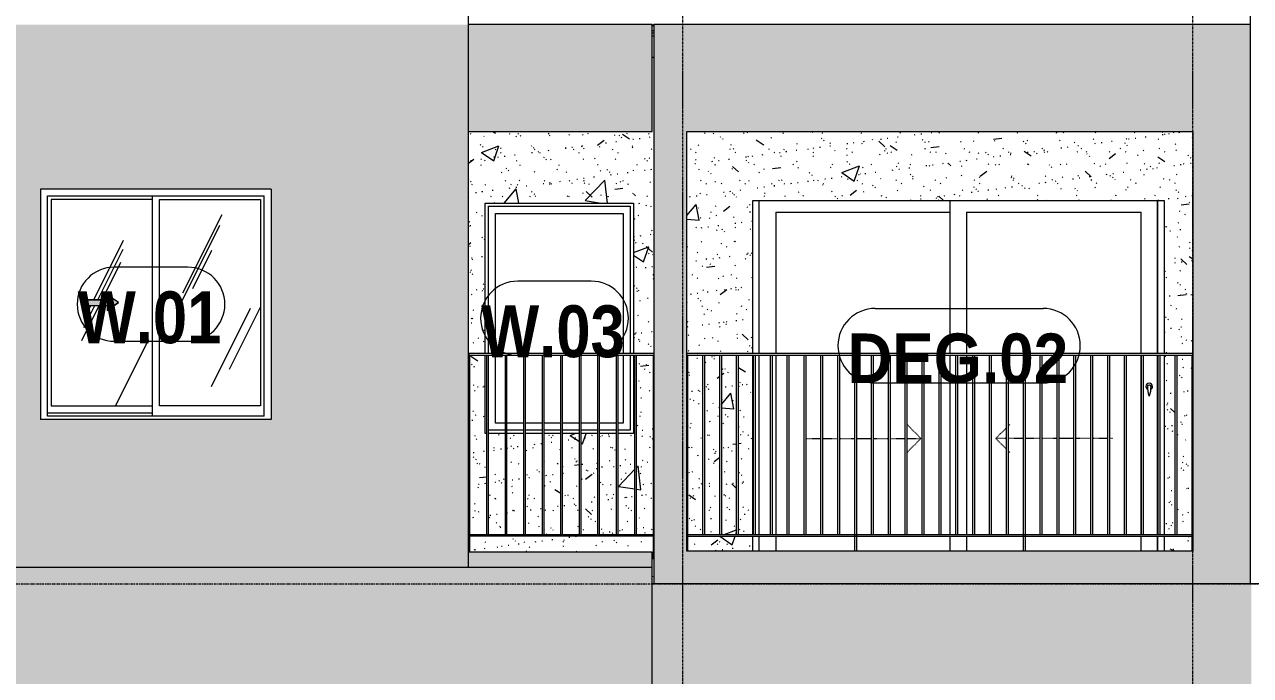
# Model space of a CAD drawing. Header units: millimetres. Extents: x 3451 to 201731, y -8641 to 35300.
# Drawn here: x 65937 to 73387, y 5044 to 9000 of the extents above; entities that cross this region are included whole.
import ezdxf

# ---------------------------------------------------------------- set-up
doc = ezdxf.new("R2010")
doc.units = ezdxf.units.MM
for name, pattern in [('1 NÉT CALL OUT', [6, 3, -3]), ('Centre', [31.75, 6.35, -4.7625, 15.875, -4.7625]), ('Dash', [6, 3, -3]), ('Grid Line', [22.225, 12.7, -3.175, 3.175, -3.175])]:
    doc.linetypes.add(name, pattern=pattern)
for name, color, linetype, lineweight in [('0-1', 7, 'Continuous', 5), ('A-DETL-GENF', 92, 'Continuous', 9), ('A-DETL-GENF-2', 92, '1 NÉT CALL OUT', 9), ('A-DOOR', 31, 'Continuous', 9), ('A-DOOR-FRAM', 31, 'Continuous', 9), ('A-DOOR-HDLN', 31, 'Dash', 18), ('A-DOOR-IDEN', 31, 'Continuous', 9), ('A-FLOR', 192, 'Continuous', 9), ('A-FLOR-HRAL', 11, 'Continuous', 9), ('A-FLOR-HRAL-1', 253, 'Continuous', 9), ('A-FLOR-LEVL-2', 51, 'Centre', 9), ('A-GLAZ', 151, 'Continuous', 9), ('A-GLAZ-1', 7, 'Continuous', 9), ('A-GLAZ-3', 7, '1 NÉT CALL OUT', 9), ('A-GLAZ-IDEN', 152, 'Continuous', 9), ('A-WALL', 113, 'Continuous', 9), ('A-WALL-PATT-2', 9, 'Continuous', 9), ('A-WALL-PATT-3', 111, 'Continuous', 5), ('A-WALL-PATT-4', 111, 'Continuous', 9), ('I-WALL', 2, 'Continuous', 9), ('I-WALL-1', 7, 'Continuous', 9), ('S-GRID-1', 1, 'Grid Line', 9)]:
    doc.layers.add(name, color=color, linetype=linetype, lineweight=lineweight)
doc.styles.add('Arial_B_1', font='arialbd.ttf', dxfattribs={"width": 0.9, "height": 300})
doc.styles.add('Arial_B_2', font='arialbd.ttf', dxfattribs={"width": 0.85, "height": 315})
pattern_1 = [(50, (49422.4, 14125), (1093.104, -95.634), [114.3, -1257.3]), (355, (49422.4, 14125), (-211.457, 1146.34), [91.44, -1005.84]), (100.451, (49513.5, 14117), (881.656, 1050.7), [97.14, -1068.54]), (46.184, (49422.4, 14429.8), (1626.475, -252.26), [171.45, -1885.95]), (96.636, (49558, 14408.8), (1424.42, 1484.57), [145.71, -1602.81]), (351.184, (49422.4, 14429.8), (1424.43, 1484.55), [137.16, -1508.76]), (21, (49574.8, 14353.6), (909.686, -613.59), [114.3, -1257.3]), (326, (49574.8, 14353.6), (370.81, 1105.13), [91.44, -1005.84]), (71.451, (49650.6, 14302.5), (1280.503, 491.53), [97.14, -1068.54]), (37.5, (49422.43, 14125), (18.5313, 507.33), [50.292, -943.356, 50.292, -970.788, -1009.65]), (37.5, (49422.43, 14125), (18.5313, 507.33), [-2014.728, 50.292, -959.358]), (7.5, (49422.43, 14125), (400.918, 601.084), [50.292, -531.876, 50.292, -920.496, -384.81]), (7.5, (49422.43, 14125), (400.918, 601.084), [-1552.956, 50.292, -334.518]), (327.5, (49082.58, 14125), (813.545, -34.374), [50.292, -330.708, 50.292, -1138.428, -1577.34]), (327.5, (49082.58, 14125), (813.545, -34.374), [-1569.72, 50.292, -1527.048]), (317.5, (48930.2, 14125), (888.775, 152.56), [50.292, -445.008, 50.292, -739.14, -1120.14]), (317.5, (48930.2, 14125), (888.775, 152.56), [-1284.73, 50.29, -1069.85])]
pattern_2 = [(37.5, (49422.43, 14125), (-4.79953, 146.8239), [5.029, -110.795, 5.029, -124.511, -123.825]), (37.5, (49422.43, 14125), (-4.79953, 146.8239), [-245.364, 5.029, -118.796]), (7.5, (49422.43, 14125), (134.8574, 215.0472), [5.029, -57.455, 5.029, -99.365, -40.005]), (7.5, (49422.43, 14125), (134.8574, 215.0472), [-166.878, 5.029, -34.976]), (327.5, (49328.7, 14125), (237.29776, 0.4316), [5.029, -33.071, 5.029, -132.131, -179.07]), (327.5, (49328.7, 14125), (237.29776, 0.4316), [-175.26, 5.029, -174.041]), (317.5, (49328.7, 14125), (229.067, 66.8792), [5.029, -14.021, 5.029, -84.887, -102.87]), (317.5, (49328.7, 14125), (229.067, 66.8792), [-108.966, 5.029, -97.841])]
pattern_3 = [(63.435, (51212.7, 14229.33), (-0.001, 1524), [532.46, -2875.3]), (63.435, (49688.7, 14229.33), (-0.001, 1524), [532.46, -2875.3]), (63.435, (51942.24, 14523.8), (-0.001, 1524), [532.46, -2875.3]), (63.435, (50418.24, 14523.8), (-0.001, 1524), [532.46, -2875.3]), (63.435, (51831.8, 14419.83), (-0.001, 1524), [532.46, -2875.3]), (63.435, (50307.8, 14419.83), (-0.001, 1524), [532.46, -2875.3]), (63.435, (51719.26, 15015.1), (-0.001, 1524), [258.8, -3148.97]), (63.435, (50195.26, 15015.1), (-0.001, 1524), [258.8, -3148.97]), (63.435, (51645.65, 14922.95), (-0.001, 1524), [532.46, -2875.3]), (63.435, (50121.65, 14922.95), (-0.001, 1524), [532.46, -2875.3]), (63.435, (51658.64, 14989.1), (-0.001, 1524), [532.46, -2875.3]), (63.435, (50134.64, 14989.1), (-0.001, 1524), [532.46, -2875.3]), (63.435, (51043.8, 14698.94), (-0.001, 1524), [532.46, -2875.3]), (63.435, (49519.8, 14698.94), (-0.001, 1524), [532.46, -2875.3]), (63.435, (51056.8, 14776.9), (-0.001, 1524), [532.46, -2875.3]), (63.435, (49532.8, 14776.9), (-0.001, 1524), [532.46, -2875.3]), (63.435, (51060.3, 14833.1), (-0.001, 1524), [532.46, -2875.3]), (63.435, (49536.3, 14833.1), (-0.001, 1524), [532.46, -2875.3])]

# ---------------------------------------------------------------- blocks, each defined once
blk = doc.blocks.new('M_Fixed - 900 x 1400-901191-TKCS_MẶT CẮT C')
at = {"layer": 'A-GLAZ-1'}
for p, q in [((68756, 7896), (69618, 7896)), ((68756, 7000), (68756, 7896)), ((68800, 7852), (69574, 7852)), ((68800, 7000), (68800, 7852)), ((69574, 7852), (69574, 7000)), ((69618, 7896), (69618, 7000)), ((68800, 6578), (68800, 6990)), ((69574, 6990), (69574, 6578)), ((69618, 6990), (69618, 6534)), ((68859, 6578), (68800, 6578)), ((68971.5, 6578), (68869, 6578)), ((69084, 6578), (68981.5, 6578)), ((69196.5, 6578), (69094, 6578)), ((69309, 6578), (69206.5, 6578)), ((69421.5, 6578), (69319, 6578)), ((69534, 6578), (69431.5, 6578)), ((69574, 6578), (69544, 6578)), ((68859, 6534), (68756.5, 6534)), ((68971.5, 6534), (68869, 6534)), ((69084, 6534), (68981.5, 6534)), ((69196.5, 6534), (69094, 6534)), ((69309, 6534), (69206.5, 6534)), ((69421.5, 6534), (69319, 6534)), ((69534, 6534), (69431.5, 6534)), ((69618, 6534), (69544, 6534))]:
    blk.add_line(p, q, dxfattribs=at)
blk = doc.blocks.new('Railing - 10mm-901206-TKCS_MẶT CẮT C')
at = {"layer": 'A-FLOR-HRAL-1'}
for p, q in [((68746.5, 5900), (68746.5, 6990)), ((68756.5, 5900), (68756.5, 6990))]:
    blk.add_line(p, q, dxfattribs=at)
blk = doc.blocks.new('Railing - 50 x 10mm-901205-TKCS_MẶT CẮT C')
at = {"layer": 'A-FLOR-HRAL-1'}
for p in [(68634.9, 6990), (68644, 5794)]:
    blk.add_line(p, (68644, 6990), dxfattribs=at)
blk = doc.blocks.new('Railing - 50 x 10mm-V11-TKCS_MẶT CẮT C')
at = {"layer": 'A-FLOR-HRAL-1'}
for p, q in [((69759, 6990), (69761.9, 6990)), ((69759, 5750), (69759, 6990)), ((69761.9, 5750), (69759, 5750))]:
    blk.add_line(p, q, dxfattribs=at)
blk = doc.blocks.new('Railing - Railing-883273-TKCS_MẶT CẮT C')
at = {"layer": 'A-FLOR-HRAL-1'}
for p, q in [((68639, 5890), (68639, 5900)), ((68639, 5900), (69761.9, 5900)), ((69761.9, 5890), (68639, 5890))]:
    blk.add_line(p, q, dxfattribs=at)
for name, p in [('Railing - 50 x 10mm-901205-TKCS_MẶT CẮT C', (0, 0)), ('Railing - 10mm-901206-TKCS_MẶT CẮT C', (0, 0)), ('Railing - 10mm-901206-TKCS_MẶT CẮT C', (112.5, 0)), ('Railing - 10mm-901206-TKCS_MẶT CẮT C', (225, 0)), ('Railing - 10mm-901206-TKCS_MẶT CẮT C', (337.5, 0)), ('Railing - 10mm-901206-TKCS_MẶT CẮT C', (450, 0)), ('Railing - 10mm-901206-TKCS_MẶT CẮT C', (562.5, 0)), ('Railing - 10mm-901206-TKCS_MẶT CẮT C', (675, 0)), ('Railing - 10mm-901206-TKCS_MẶT CẮT C', (787.5, 0)), ('Railing - 10mm-901206-TKCS_MẶT CẮT C', (900, 0)), ('Railing - 50 x 10mm-V11-TKCS_MẶT CẮT C', (0, 0))]:
    blk.add_blockref(name, p)
blk = doc.blocks.new('Top Rail Type - Top Rail_Internal_-883274-TKCS_MẶT CẮT C')
at = {"layer": 'A-FLOR-HRAL-1'}
for p, q in [((68639, 6990), (68639, 7000)), ((69761.9, 7000), (68639, 7000)), ((68639, 6990), (69761.9, 6990))]:
    blk.add_line(p, q, dxfattribs=at)
blk = doc.blocks.new('NCV_TKTC_TANG 2_rvt-1-TKCS_MẶT CẮT C')
at = {"layer": 'A-WALL-PATT-2'}
h = blk.add_hatch(dxfattribs=at)
h.set_pattern_fill('FP_4', color=256, style=0, pattern_type=2)
h.set_pattern_definition(pattern_1)
h.paths.add_polyline_path([(69751.9, 5600), (69761.9, 5600), (69761.9, 5750), (69759, 5751.7), (69759, 5890), (68644, 5890), (68644, 5794), (69751.9, 5794), (69751.9, 5616.4)])
h.paths.add_polyline_path([(69094, 5900), (69196.5, 5900), (69196.5, 6515), (69094, 6515), (69094, 6198.9)])
h.paths.add_polyline_path([(69319, 5900), (69421.5, 5900), (69421.5, 6515), (69319, 6515), (69319, 5999.7)])
h.paths.add_polyline_path([(69431.5, 5900), (69534, 5900), (69534, 6515), (69431.5, 6515), (69431.5, 5900.1)])
h.paths.add_polyline_path([(69084, 5900), (69084, 6515), (68981.5, 6515), (68981.5, 5900), (69024.5, 5900)])
h.paths.add_polyline_path([(69206.5, 5900), (69309, 5900), (69309, 6515), (69206.5, 6515), (69206.5, 6099.3)])
h.paths.add_polyline_path([(68971.5, 5900), (68971.5, 6515), (68869, 6515), (68869, 5900)])
h.paths.add_polyline_path([(68859, 5900), (68859, 6515), (68756.5, 6515), (68756.5, 5900)])
h.paths.add_polyline_path([(69759, 5900), (69759, 6990), (69656.5, 6990), (69656.5, 5900), (69758, 5900)])
h.paths.add_polyline_path([(69544, 5900), (69646.5, 5900), (69646.5, 6990), (69637, 6990), (69637, 6515), (69544, 6515)])
h.paths.add_polyline_path([(68746.5, 5900), (68746.5, 6515), (68737, 6515), (68737, 6990), (68644, 6990), (68644, 5900)])
h.paths.add_polyline_path([(68639, 6990), (68639, 7000), (68737, 7000), (68737, 7915), (69637, 7915), (69637, 7000), (69761.9, 7000), (69761.9, 8800), (69751.9, 8800), (69751.9, 8350), (68634.9, 8350), (68634.9, 6990)])
h = blk.add_hatch(dxfattribs=at)
h.set_pattern_fill('FP_5', color=256, style=0, pattern_type=2)
h.set_pattern_definition(pattern_2)
h.paths.add_polyline_path([(69751.9, 5600), (69761.9, 5600), (69761.9, 5750), (69759, 5751.7), (69759, 5890), (68644, 5890), (68644, 5794), (69751.9, 5794), (69751.9, 5616.4)])
h.paths.add_polyline_path([(69094, 5900), (69196.5, 5900), (69196.5, 6515), (69094, 6515), (69094, 6198.9)])
h.paths.add_polyline_path([(69319, 5900), (69421.5, 5900), (69421.5, 6515), (69319, 6515), (69319, 5999.7)])
h.paths.add_polyline_path([(69431.5, 5900), (69534, 5900), (69534, 6515), (69431.5, 6515), (69431.5, 5900.1)])
h.paths.add_polyline_path([(69084, 5900), (69084, 6515), (68981.5, 6515), (68981.5, 5900), (69024.5, 5900)])
h.paths.add_polyline_path([(69206.5, 5900), (69309, 5900), (69309, 6515), (69206.5, 6515), (69206.5, 6099.3)])
h.paths.add_polyline_path([(68971.5, 5900), (68971.5, 6515), (68869, 6515), (68869, 5900)])
h.paths.add_polyline_path([(68859, 5900), (68859, 6515), (68756.5, 6515), (68756.5, 5900)])
h.paths.add_polyline_path([(69759, 5900), (69759, 6990), (69656.5, 6990), (69656.5, 5900), (69758, 5900)])
h.paths.add_polyline_path([(69544, 5900), (69646.5, 5900), (69646.5, 6990), (69637, 6990), (69637, 6515), (69544, 6515)])
h.paths.add_polyline_path([(68746.5, 5900), (68746.5, 6515), (68737, 6515), (68737, 6990), (68644, 6990), (68644, 5900)])
h.paths.add_polyline_path([(68639, 6990), (68639, 7000), (68737, 7000), (68737, 7915), (69637, 7915), (69637, 7000), (69761.9, 7000), (69761.9, 8800), (69751.9, 8800), (69751.9, 8350), (68634.9, 8350), (68634.9, 6990)])
h = blk.add_hatch(dxfattribs=at)
h.set_pattern_fill('FP_4', color=256, style=0, pattern_type=2)
h.set_pattern_definition(pattern_1)
h.paths.add_polyline_path([(69966.9, 5800), (70362.4, 5800), (70362.4, 5890), (69966.9, 5890)])
h.paths.add_polyline_path([(72883, 5800), (73031.9, 5800), (73031.9, 5890), (72862.4, 5890), (72862.4, 5800)])
h.paths.add_polyline_path([(70005.8, 5900), (70059.4, 5900), (70059.4, 6990), (69966.9, 6990), (69966.9, 5900)])
h.paths.add_polyline_path([(70161.9, 5900), (70161.9, 6990), (70069.4, 6990), (70069.4, 5900)])
h.paths.add_polyline_path([(72883, 5900), (72929.4, 5900), (72929.4, 6990), (72862.4, 6990), (72862.4, 5900)])
h.paths.add_polyline_path([(70264.4, 5900), (70264.4, 6990), (70171.9, 6990), (70171.9, 5900)])
h.paths.add_polyline_path([(70274.4, 5900), (70362.4, 5900), (70362.4, 6990), (70274.4, 6990), (70274.4, 6950.7)])
h.paths.add_polyline_path([(72939.4, 5900), (73031.9, 5900), (73031.9, 6990), (72939.4, 6990)])
h.paths.add_polyline_path([(69961.9, 7000), (70362.4, 7000), (70362.4, 7930), (72862.4, 7930), (72862.4, 7000), (73036.9, 7000), (73036.9, 8350), (69961.9, 8349.5), (69961.9, 8149.7)])
h = blk.add_hatch(dxfattribs=at)
h.set_pattern_fill('FP_5', color=256, style=0, pattern_type=2)
h.set_pattern_definition(pattern_2)
h.paths.add_polyline_path([(69966.9, 5800), (70362.4, 5800), (70362.4, 5890), (69966.9, 5890)])
h.paths.add_polyline_path([(72883, 5800), (73031.9, 5800), (73031.9, 5890), (72862.4, 5890), (72862.4, 5800)])
h.paths.add_polyline_path([(70005.8, 5900), (70059.4, 5900), (70059.4, 6990), (69966.9, 6990), (69966.9, 5900)])
h.paths.add_polyline_path([(70161.9, 5900), (70161.9, 6990), (70069.4, 6990), (70069.4, 5900)])
h.paths.add_polyline_path([(72883, 5900), (72929.4, 5900), (72929.4, 6990), (72862.4, 6990), (72862.4, 5900)])
h.paths.add_polyline_path([(70264.4, 5900), (70264.4, 6990), (70171.9, 6990), (70171.9, 5900)])
h.paths.add_polyline_path([(70274.4, 5900), (70362.4, 5900), (70362.4, 6990), (70274.4, 6990), (70274.4, 6950.7)])
h.paths.add_polyline_path([(72939.4, 5900), (73031.9, 5900), (73031.9, 6990), (72939.4, 6990)])
h.paths.add_polyline_path([(69961.9, 7000), (70362.4, 7000), (70362.4, 7930), (72862.4, 7930), (72862.4, 7000), (73036.9, 7000), (73036.9, 8350), (69961.9, 8349.5), (69961.9, 8149.7)])
at = {"layer": 'I-WALL-1'}
for p, q in [((69761.9, 8800), (69751.9, 8800)), ((68737, 7000), (68737, 7915)), ((68737, 7915), (69637, 7915)), ((69637, 7915), (69637, 7000)), ((70362.4, 7000), (70362.4, 7930)), ((70362.4, 7930), (72862.4, 7930)), ((72862.4, 7930), (72862.4, 7000)), ((68737, 6515), (68737, 6990)), ((69637, 6990), (69637, 6515)), ((70362.4, 5900), (70362.4, 6990)), ((72862.4, 6990), (72862.4, 5900)), ((68746.5, 6515), (68737, 6515)), ((68859, 6515), (68756.5, 6515)), ((68971.5, 6515), (68869, 6515)), ((69084, 6515), (68981.5, 6515)), ((69196.5, 6515), (69094, 6515)), ((69309, 6515), (69206.5, 6515)), ((69421.5, 6515), (69319, 6515)), ((69534, 6515), (69431.5, 6515)), ((69637, 6515), (69544, 6515)), ((70362.4, 5800), (70362.4, 5890)), ((72862.4, 5890), (72862.4, 5800))]:
    blk.add_line(p, q, dxfattribs=at)
at = {"layer": 'A-FLOR-HRAL'}
for name in ['Railing - Railing-883273-TKCS_MẶT CẮT C', 'Top Rail Type - Top Rail_Internal_-883274-TKCS_MẶT CẮT C']:
    blk.add_blockref(name, (0, 0), dxfattribs=at)
at = {"layer": 'A-GLAZ'}
blk.add_blockref('M_Fixed - 900 x 1400-901191-TKCS_MẶT CẮT C', (0, 0), dxfattribs=at)
blk = doc.blocks.new('NCV_TKTC_TANG 3 - 4_rvt-2-TKCS_MẶT CẮT C')
at = {"layer": 'A-WALL-PATT-2'}
h = blk.add_hatch(dxfattribs=at)
h.set_pattern_fill('FP_4', color=256, style=0, pattern_type=2)
h.set_pattern_definition(pattern_1)
h.paths.add_polyline_path([(69761.9, 8950), (69761.9, 9150), (69759, 9150), (69759, 9290), (68644, 9290), (68644, 9194), (69751.9, 9194), (69751.9, 8950)])
h.paths.add_polyline_path([(69421.5, 9300), (69421.5, 9915), (69319, 9915), (69319, 9300)])
h.paths.add_polyline_path([(69431.5, 9300), (69534, 9300), (69534, 9915), (69431.5, 9915), (69431.5, 9300.1)])
h.paths.add_polyline_path([(69084, 9300), (69084, 9915), (68981.5, 9915), (68981.5, 9300), (69024.5, 9300)])
h.paths.add_polyline_path([(69309, 9300), (69309, 9915), (69206.5, 9915), (69206.5, 9300)])
h.paths.add_polyline_path([(68644, 9300), (68746.5, 9300), (68746.5, 9915), (68737, 9915), (68737, 10390), (68644, 10390), (68644, 9731.9)])
h.paths.add_polyline_path([(68756.5, 9300), (68859, 9300), (68859, 9915), (68756.5, 9915), (68756.5, 9897.7)])
h.paths.add_polyline_path([(69759, 9300), (69759, 10390), (69656.5, 10390), (69656.5, 9300), (69758, 9300)])
h.paths.add_polyline_path([(68971.5, 9300), (68971.5, 9915), (68869, 9915), (68869, 9300)])
h.paths.add_polyline_path([(69646.5, 9300), (69646.5, 10390), (69637, 10390), (69637, 9915), (69544, 9915), (69544, 9300)])
h.paths.add_polyline_path([(69196.5, 9300), (69196.5, 9915), (69094, 9915), (69094, 9300)])
h.paths.add_polyline_path([(68639, 10390), (68639, 10400), (68737, 10400), (68737, 11315), (69637, 11315), (69637, 10400), (69761.9, 10400), (69761.9, 12200), (69751.9, 12200), (69751.9, 11750), (68634.9, 11750), (68634.9, 10390)])
h = blk.add_hatch(dxfattribs=at)
h.set_pattern_fill('FP_5', color=256, style=0, pattern_type=2)
h.set_pattern_definition(pattern_2)
h.paths.add_polyline_path([(69761.9, 8950), (69761.9, 9150), (69759, 9150), (69759, 9290), (68644, 9290), (68644, 9194), (69751.9, 9194), (69751.9, 8950)])
h.paths.add_polyline_path([(69421.5, 9300), (69421.5, 9915), (69319, 9915), (69319, 9300)])
h.paths.add_polyline_path([(69431.5, 9300), (69534, 9300), (69534, 9915), (69431.5, 9915), (69431.5, 9300.1)])
h.paths.add_polyline_path([(69084, 9300), (69084, 9915), (68981.5, 9915), (68981.5, 9300), (69024.5, 9300)])
h.paths.add_polyline_path([(69309, 9300), (69309, 9915), (69206.5, 9915), (69206.5, 9300)])
h.paths.add_polyline_path([(68644, 9300), (68746.5, 9300), (68746.5, 9915), (68737, 9915), (68737, 10390), (68644, 10390), (68644, 9731.9)])
h.paths.add_polyline_path([(68756.5, 9300), (68859, 9300), (68859, 9915), (68756.5, 9915), (68756.5, 9897.7)])
h.paths.add_polyline_path([(69759, 9300), (69759, 10390), (69656.5, 10390), (69656.5, 9300), (69758, 9300)])
h.paths.add_polyline_path([(68971.5, 9300), (68971.5, 9915), (68869, 9915), (68869, 9300)])
h.paths.add_polyline_path([(69646.5, 9300), (69646.5, 10390), (69637, 10390), (69637, 9915), (69544, 9915), (69544, 9300)])
h.paths.add_polyline_path([(69196.5, 9300), (69196.5, 9915), (69094, 9915), (69094, 9300)])
h.paths.add_polyline_path([(68639, 10390), (68639, 10400), (68737, 10400), (68737, 11315), (69637, 11315), (69637, 10400), (69761.9, 10400), (69761.9, 12200), (69751.9, 12200), (69751.9, 11750), (68634.9, 11750), (68634.9, 10390)])
at = {"layer": 'I-WALL-1'}
blk.add_line((69751.9, 8950), (69761.9, 8950), dxfattribs=at)
blk = doc.blocks.new('1_FAMILY RVT - W01-WxH 1400x1400xmm-V28-TKCS_MẶT CẮT C')
at = {"layer": 'A-DETL-GENF-2'}
blk.add_hatch(color=256, dxfattribs=at).paths.add_polyline_path([(66439.8, 7262.1), (66507.5, 7309.5), (66439.8, 7357), (66439.8, 7326.5), (66304.3, 7326.5), (66304.3, 7292.6), (66439.8, 7292.6)])
at = {"layer": 'A-GLAZ'}
h = blk.add_hatch(dxfattribs=at)
h.set_pattern_fill('FP_2', color=256, style=0, pattern_type=2)
h.set_pattern_definition(pattern_3)
h.paths.add_polyline_path([(66098.8, 6682.5), (66713.1, 6682.5), (66713.1, 7936.5), (66098.8, 7936.5), (66098.8, 7292.6)])
h.paths.add_polyline_path([(66439.8, 7262.1), (66439.8, 7292.6), (66304.3, 7292.6), (66304.3, 7326.5), (66439.8, 7326.5), (66439.8, 7357), (66507.5, 7309.5), (66452.2, 7270.7)])
h = blk.add_hatch(dxfattribs=at)
h.set_pattern_fill('FP_2', color=256, style=0, pattern_type=2)
h.set_pattern_definition(pattern_3)
h.paths.add_polyline_path([(66757.5, 6682.5), (67371.8, 6682.5), (67371.8, 7936.5), (66757.5, 7936.5), (66757.5, 7560.1)])
at = {"layer": 'A-DETL-GENF'}
for p, q in [((66304.3, 7326.5), (66304.3, 7292.6)), ((66304.3, 7326.5), (66439.8, 7326.5)), ((66439.8, 7326.5), (66304.3, 7326.5)), ((66304.3, 7326.5), (66304.3, 7292.6)), ((66439.8, 7357), (66439.8, 7326.5)), ((66507.5, 7309.5), (66439.8, 7357)), ((66507.5, 7309.5), (66439.8, 7357)), ((66439.8, 7357), (66439.8, 7326.5)), ((66507.5, 7309.5), (66439.8, 7262.1)), ((66439.8, 7262.1), (66507.5, 7309.5)), ((66304.3, 7292.6), (66439.8, 7292.6)), ((66304.3, 7292.6), (66439.8, 7292.6)), ((66439.8, 7292.6), (66439.8, 7262.1)), ((66439.8, 7292.6), (66439.8, 7262.1))]:
    blk.add_line(p, q, dxfattribs=at)
at = {"layer": 'A-GLAZ'}
for p, q in [((67435.3, 8000), (66035.3, 8000)), ((66035.3, 8000), (66035.3, 6600)), ((67435.3, 8000), (67435.3, 6600)), ((66076.2, 7959.1), (67394.4, 7959.1)), ((66076.2, 6619), (66076.2, 7959.1)), ((66098.8, 7936.5), (66098.8, 6682.5)), ((66713.1, 7936.5), (66098.8, 7936.5)), ((66713.1, 7959.1), (66713.1, 6619)), ((66757.5, 6682.5), (66757.5, 7936.5)), ((66757.5, 7936.5), (67371.8, 7936.5)), ((67371.8, 7936.5), (67371.8, 6682.5)), ((67394.4, 6619), (67394.4, 7959.1)), ((66713.1, 6638.1), (66076.2, 6638.1)), ((66713.1, 6638.1), (66076.2, 6638.1)), ((66098.8, 6682.5), (66713.1, 6682.5)), ((67371.8, 6682.5), (66757.5, 6682.5)), ((67435.3, 6600), (66035.3, 6600)), ((67394.4, 6619), (66076.2, 6619))]:
    blk.add_line(p, q, dxfattribs=at)
blk = doc.blocks.new('Railing - 10mm-1251313-TKCS_MẶT CẮT C')
at = {"layer": 'A-FLOR-HRAL'}
for p, q in [((61811, 5900), (61811, 6990)), ((61821, 6990), (61821, 5900))]:
    blk.add_line(p, q, dxfattribs=at)
blk = doc.blocks.new('Railing - 50 x 10mm-1251315-TKCS_MẶT CẮT C')
at = {"layer": 'A-FLOR-HRAL'}
for p, q in [((62758.1, 6990), (62748.1, 6990)), ((62748.1, 5800), (62748.1, 6990)), ((62758.1, 6990), (62758.1, 5800))]:
    blk.add_line(p, q, dxfattribs=at)
blk = doc.blocks.new('Railing - 50 x 10mm-V80-TKCS_MẶT CẮT C')
at = {"layer": 'A-FLOR-HRAL'}
for q in [(69961.8, 3590), (69966.9, 2400)]:
    blk.add_line((69966.9, 3590), q, dxfattribs=at)
blk = doc.blocks.new('Railing - 50 x 10mm-V164-TKCS_MẶT CẮT C')
at = {"layer": 'A-FLOR-HRAL'}
for p in [(73036.9, 6990), (73031.9, 5799.7)]:
    blk.add_line(p, (73031.9, 6990), dxfattribs=at)
blk = doc.blocks.new('Railing - Railing-3240922-TKCS_MẶT CẮT C')
at = {"layer": 'A-FLOR-HRAL'}
for p, q in [((69961.9, 5890), (69961.9, 5900)), ((69961.9, 5900), (73036.9, 5900)), ((69961.9, 5890), (73036.9, 5890))]:
    blk.add_line(p, q, dxfattribs=at)
for name, p in [('Railing - 50 x 10mm-V80-TKCS_MẶT CẮT C', (0, 3400)), ('Railing - 10mm-1251313-TKCS_MẶT CẮT C', (8248.4, 0)), ('Railing - 10mm-1251313-TKCS_MẶT CẮT C', (8350.9, 0)), ('Railing - 10mm-1251313-TKCS_MẶT CẮT C', (8453.4, 0)), ('Railing - 10mm-1251313-TKCS_MẶT CẮT C', (8555.9, 0)), ('Railing - 10mm-1251313-TKCS_MẶT CẮT C', (8658.4, 0)), ('Railing - 10mm-1251313-TKCS_MẶT CẮT C', (8760.9, 0)), ('Railing - 10mm-1251313-TKCS_MẶT CẮT C', (8863.4, 0)), ('Railing - 10mm-1251313-TKCS_MẶT CẮT C', (8965.9, 0)), ('Railing - 10mm-1251313-TKCS_MẶT CẮT C', (9068.4, 0)), ('Railing - 50 x 10mm-1251315-TKCS_MẶT CẮT C', (8233.9, 0)), ('Railing - 10mm-1251313-TKCS_MẶT CẮT C', (9273.4, 0)), ('Railing - 10mm-1251313-TKCS_MẶT CẮT C', (9375.9, 0)), ('Railing - 10mm-1251313-TKCS_MẶT CẮT C', (9478.4, 0)), ('Railing - 10mm-1251313-TKCS_MẶT CẮT C', (9580.9, 0)), ('Railing - 10mm-1251313-TKCS_MẶT CẮT C', (9683.4, 0)), ('Railing - 10mm-1251313-TKCS_MẶT CẮT C', (9785.9, 0)), ('Railing - 10mm-1251313-TKCS_MẶT CẮT C', (9888.4, 0)), ('Railing - 10mm-1251313-TKCS_MẶT CẮT C', (9990.9, 0)), ('Railing - 10mm-1251313-TKCS_MẶT CẮT C', (10093.4, 0)), ('Railing - 50 x 10mm-1251315-TKCS_MẶT CẮT C', (9258.8, 0)), ('Railing - 10mm-1251313-TKCS_MẶT CẮT C', (10298.4, 0)), ('Railing - 10mm-1251313-TKCS_MẶT CẮT C', (10400.9, 0)), ('Railing - 10mm-1251313-TKCS_MẶT CẮT C', (10503.3, 0)), ('Railing - 10mm-1251313-TKCS_MẶT CẮT C', (10605.8, 0)), ('Railing - 10mm-1251313-TKCS_MẶT CẮT C', (10708.3, 0)), ('Railing - 10mm-1251313-TKCS_MẶT CẮT C', (10810.8, 0)), ('Railing - 10mm-1251313-TKCS_MẶT CẮT C', (10913.3, 0)), ('Railing - 10mm-1251313-TKCS_MẶT CẮT C', (11015.8, 0)), ('Railing - 10mm-1251313-TKCS_MẶT CẮT C', (11118.3, 0)), ('Railing - 50 x 10mm-V164-TKCS_MẶT CẮT C', (0, 0))]:
    blk.add_blockref(name, p)
blk = doc.blocks.new('Top Rail Type - Top Rail_Internal_-3240925-TKCS_MẶT CẮT C')
at = {"layer": 'A-FLOR-HRAL'}
for p, q in [((69961.9, 6990), (69961.9, 7000)), ((73036.9, 7000), (69961.9, 7000)), ((69961.9, 6990), (73036.9, 6990))]:
    blk.add_line(p, q, dxfattribs=at)
blk = doc.blocks.new('DEG_02-DEG_03 - DEG_02-2500x2400mm-CỬA ĐI 02 CÁNH TRƯỢT-V165-TKCS_MẶT CẮT C')
at = {"layer": 'A-DOOR'}
for p, q in [((71561.9, 7000), (71561.9, 7930)), ((72821.9, 7930), (72821.9, 7000)), ((70501.9, 7860), (70501.9, 7000)), ((70501.9, 7860), (71561.9, 7860)), ((71661.9, 7860), (71661.9, 7000)), ((71661.9, 7860), (72721.9, 7860)), ((72721.9, 7000), (72721.9, 7860)), ((70501.9, 6990), (70501.9, 5900)), ((71561.9, 5900), (71561.9, 6990)), ((71661.9, 6990), (71661.9, 5900)), ((72721.9, 5900), (72721.9, 6990)), ((72821.9, 6990), (72821.9, 5900)), ((70501.9, 5890), (70501.9, 5800)), ((71561.9, 5800), (71561.9, 5890)), ((71661.9, 5890), (71661.9, 5800)), ((72721.9, 5800), (72721.9, 5890)), ((72821.9, 5890), (72821.9, 5800))]:
    blk.add_line(p, q, dxfattribs=at)
at = {"layer": 'A-DOOR', "flags": 128}
blk.add_lwpolyline([(72773.4, 6808.7), (72773.4, 6808.7), (72773.4, 6808.7), (72773.4, 6808.7), (72773.4, 6808.7), (72773.3, 6808.7), (72773.3, 6808.7), (72773.3, 6808.7), (72773.3, 6808.7), (72773.3, 6808.7), (72773.2, 6808.7), (72773.2, 6808.7), (72773.2, 6808.7), (72773.2, 6808.7), (72773.1, 6808.7), (72773.1, 6808.7), (72773.1, 6808.7), (72773, 6808.7), (72773, 6808.7), (72772.9, 6808.7), (72772.9, 6808.7), (72772.8, 6808.7), (72772.8, 6808.7), (72772.7, 6808.7), (72772.7, 6808.7), (72772.6, 6808.7), (72772.6, 6808.7), (72772.5, 6808.7), (72772.5, 6808.7), (72772.4, 6808.7), (72772.4, 6808.7), (72772.3, 6808.7), (72772.3, 6808.7), (72772.2, 6808.7), (72772.1, 6808.7), (72772.1, 6808.7), (72772, 6808.7), (72772, 6808.7), (72771.9, 6808.7), (72771.8, 6808.7), (72771.8, 6808.7), (72771.7, 6808.7), (72771.7, 6808.7), (72771.6, 6808.7), (72771.5, 6808.7), (72771.5, 6808.7), (72771.4, 6808.7), (72771.4, 6808.7), (72771.3, 6808.7), (72771.3, 6808.7), (72771.2, 6808.7), (72771.2, 6808.7), (72771.1, 6808.7), (72771.1, 6808.7), (72771, 6808.7), (72771, 6808.7), (72770.9, 6808.7), (72770.9, 6808.7), (72770.8, 6808.7), (72770.8, 6808.7), (72770.7, 6808.7), (72770.7, 6808.7), (72770.7, 6808.7), (72770.6, 6808.7), (72770.6, 6808.7), (72770.6, 6808.7), (72770.5, 6808.7), (72770.5, 6808.7), (72770.5, 6808.7), (72770.5, 6808.7), (72770.5, 6808.7), (72770.4, 6808.7), (72770.4, 6808.7), (72770.4, 6808.7), (72770.4, 6808.7), (72770.4, 6808.7), (72770.4, 6808.7)], dxfattribs=at)
at = {"layer": 'A-DOOR'}
for centre, radius, start, end in [((72771.9, 6800), 20, 0, 180), ((72771.9, 6800), 20, 180, 240), ((72770.4, 6799.2), 9.45, 90, 180), ((72925.7, 6799.2), 164.8, 180, 199.13397), ((72773.4, 6799.2), 9.45, 0, 90), ((72618.1, 6799.2), 164.8, 340.86603, 0), ((72771.9, 6800), 20, 300, 0), ((72772.3, 6746), 2.34, 199.13397, 261.03098), ((72771.5, 6746), 2.34, 278.96902, 340.86603)]:
    blk.add_arc(centre, radius, start, end, dxfattribs=at)
at = {"layer": 'A-DOOR-FRAM'}
for p, q in [((70401.9, 7000), (70401.9, 7930)), ((72821.9, 7000), (72821.9, 7930)), ((72861.9, 7930), (72861.9, 7000)), ((70401.9, 5900), (70401.9, 6990)), ((72821.9, 5900), (72821.9, 6990)), ((72861.9, 6990), (72861.9, 5900)), ((70401.9, 5800), (70401.9, 5890)), ((72821.9, 5800), (72821.9, 5890)), ((72861.9, 5890), (72861.9, 5800))]:
    blk.add_line(p, q, dxfattribs=at)
at = {"layer": 'A-DOOR-HDLN'}
for p, q in [((71384.6, 6484.2), (71299.8, 6569.1)), ((71914.4, 6559.5), (71924, 6569.1)), ((70684.4, 6484.2), (70776.9, 6484.2)), ((70786.9, 6484.2), (70879.4, 6484.2)), ((70889.4, 6484.2), (70981.9, 6484.2)), ((70991.9, 6484.2), (71084.4, 6484.2)), ((71094.4, 6484.2), (71186.9, 6484.2)), ((71196.9, 6484.2), (71289.4, 6484.2)), ((71299.4, 6484.2), (71384.6, 6484.2)), ((71384.6, 6484.2), (71299.8, 6399.4)), ((71839.1, 6484.2), (71904.4, 6549.5)), ((71839.1, 6484.2), (71904.4, 6419)), ((71904.4, 6484.2), (71839.1, 6484.2)), ((72006.9, 6484.2), (71914.4, 6484.2)), ((72109.4, 6484.2), (72016.9, 6484.2)), ((72211.9, 6484.2), (72119.4, 6484.2)), ((72314.4, 6484.2), (72221.9, 6484.2)), ((72416.9, 6484.2), (72324.4, 6484.2)), ((72519.4, 6484.2), (72426.9, 6484.2)), ((72549.1, 6484.2), (72529.4, 6484.2)), ((71914.4, 6409), (71924, 6399.4))]:
    blk.add_line(p, q, dxfattribs=at)
blk = doc.blocks.new('SSA-WINDOW TAG - 10-2062020-TKCS_MẶT CẮT C')
at = {"layer": 'A-GLAZ-IDEN'}
for p, q in [((47626.5, 10839.4), (47178.9, 10839.4)), ((47178.9, 10389.4), (47626.5, 10389.4))]:
    blk.add_line(p, q, dxfattribs=at)
for centre, start, end in [((47178.9, 10614.4), 90, 270), ((47626.5, 10614.4), 270, 90)]:
    blk.add_arc(centre, 225, start, end, dxfattribs=at)
blk = doc.blocks.new('STN_Door Tag - STN_Door Tag-1788670-TKCS_MẶT CẮT C')
at = {"layer": 'A-DOOR-IDEN'}
for p, q in [((34031.7, 10331.8), (35051.8, 10331.8)), ((34031.7, 9879), (35051.8, 9879))]:
    blk.add_line(p, q, dxfattribs=at)
for centre, start, end in [((34031.7, 10105.4), 90, 270), ((35051.8, 10105.4), 270, 90)]:
    blk.add_arc(centre, 226.4, start, end, dxfattribs=at)

msp = doc.modelspace()

# ---------------------------------------------------------------- hatches: boundary and pattern name
at = {"layer": 'A-WALL-PATT-3'}
h = msp.add_hatch(color=256, dxfattribs=at)
h.paths.add_polyline_path([(69761.9, 5600), (73386.9, 5600), (73386.9, 9000), (69761.9, 9000), (69761.9, 5751.7)])
h.paths.add_polyline_path([(72883, 5800), (69961.8, 5800), (69961.8, 8350), (73036.9, 8350), (73036.9, 5800)])
msp.add_hatch(color=256, dxfattribs=at).paths.add_polyline_path([(65045.3, 4950), (69751.9, 4950), (69751.9, 5700), (65045.3, 5700), (65045.3, 5600)])
h = msp.add_hatch(color=256, dxfattribs=at)
h.paths.add_polyline_path([(69761.9, 2200), (69761.9, 3290), (69751.9, 3290), (69751.9, 2200)])
h.paths.add_polyline_path([(69761.9, 3300), (69761.9, 4690), (69751.9, 4690), (69751.9, 3300)])
h.paths.add_polyline_path([(69761.9, 4700), (69761.9, 5600), (69751.9, 5600), (69751.9, 4700)])
h = msp.add_hatch(color=256, dxfattribs=at)
h.paths.add_polyline_path([(69761.9, 2200), (71326.3, 2200), (71326.3, 2394.2), (71316.3, 2400), (69961.8, 2400), (69961.8, 3290), (69761.9, 3290), (69761.9, 2754.1)])
h.paths.add_polyline_path([(72883, 2200), (73391.9, 2200), (73391.9, 3190.5), (73035.3, 3154.8), (73035.3, 2400), (71556.3, 2400), (71546.3, 2394.2), (71546.3, 2200), (72239.9, 2200)])
h.paths.add_polyline_path([(73035.3, 3265.4), (73281.3, 3290), (73035.3, 3290), (73035.3, 3282)])
h.paths.add_polyline_path([(69961.8, 3300), (69961.8, 4690), (69761.9, 4690), (69761.9, 3300)])
h.paths.add_polyline_path([(73381.3, 3300), (73391.9, 3301.1), (73391.9, 4690), (73035.3, 4690), (73035.3, 3300)])
h.paths.add_polyline_path([(73035.3, 4700), (73391.9, 4700), (73391.9, 5600), (69761.9, 5600), (69761.9, 4700), (69961.8, 4700), (69961.8, 4950), (73035.3, 4950)])
at = {"layer": 'A-WALL-PATT-4'}
h = msp.add_hatch(color=256, dxfattribs=at)
h.paths.add_polyline_path([(65045.3, 5700), (68634.9, 5700), (68634.9, 9000), (65045.3, 9000), (65045.3, 5751.7)])
h.paths.add_polyline_path([(67435.3, 6600), (66035.3, 6600), (66035.3, 8000), (67435.3, 8000), (67435.3, 6619)])
for points in [[(68634.9, 8350), (69751.9, 8350), (69751.9, 9000), (68634.9, 9000)], [(69751.9, 5700), (69751.9, 5794), (68634.9, 5794), (68634.9, 5700), (69024.5, 5700)]]:
    msp.add_hatch(color=256, dxfattribs=at).paths.add_polyline_path(points)

# ---------------------------------------------------------------- linework, layer by layer
at = {"layer": 'A-FLOR'}
msp.add_line((69761.9, 8930), (69751.9, 8930), dxfattribs=at)
at = {"layer": 'A-FLOR-LEVL-2'}
msp.add_line((3450.8, 5600), (93442.9, 5600), dxfattribs=at)
at = {"layer": 'A-WALL'}
for p, q in [((73386.9, 5600), (73386.9, 19200)), ((68634.9, 5700), (68634.9, 11750)), ((73386.9, 9000), (69761.9, 9000)), ((69761.9, 9000), (69761.9, 5600)), ((69961.8, 5800), (69961.8, 8350)), ((69961.8, 8350), (73036.9, 8350)), ((73036.9, 8350), (73036.9, 5800)), ((73036.9, 5800), (69961.8, 5800)), ((69751.9, 5700), (65045.3, 5700)), ((69751.9, 4700), (69751.9, 5700)), ((78236.9, 5600), (69751.9, 5600))]:
    msp.add_line(p, q, dxfattribs=at)
at = {"layer": 'I-WALL'}
for p, q in [((69751.9, 9000), (68634.9, 9000)), ((69751.9, 8350), (69751.9, 9000)), ((68634.9, 8350), (69751.9, 8350)), ((69751.9, 5794), (68634.9, 5794)), ((69751.9, 5700), (69751.9, 5794))]:
    msp.add_line(p, q, dxfattribs=at)
at = {"layer": 'S-GRID-1'}
for p, q in [((69936.9, -1941), (69936.9, 30542.5)), ((73036.9, -1941), (73036.9, 30542.5))]:
    msp.add_line(p, q, dxfattribs=at)

# ---------------------------------------------------------------- block references
at = {"layer": '0-1'}
for name in ['NCV_TKTC_TANG 3 - 4_rvt-2-TKCS_MẶT CẮT C', 'NCV_TKTC_TANG 2_rvt-1-TKCS_MẶT CẮT C']:
    msp.add_blockref(name, (0, 0), dxfattribs=at)
at = {"layer": 'A-DOOR'}
msp.add_blockref('DEG_02-DEG_03 - DEG_02-2500x2400mm-CỬA ĐI 02 CÁNH TRƯỢT-V165-TKCS_MẶT CẮT C', (0, 0), dxfattribs=at)
at = {"layer": 'A-DOOR-IDEN'}
msp.add_blockref('STN_Door Tag - STN_Door Tag-1788670-TKCS_MẶT CẮT C', (37074.7, -3057.6), dxfattribs=at)
at = {"layer": 'A-FLOR-HRAL'}
for name in ['Railing - Railing-3240922-TKCS_MẶT CẮT C', 'Top Rail Type - Top Rail_Internal_-3240925-TKCS_MẶT CẮT C']:
    msp.add_blockref(name, (0, 0), dxfattribs=at)
at = {"layer": 'A-GLAZ-3'}
msp.add_blockref('1_FAMILY RVT - W01-WxH 1400x1400xmm-V28-TKCS_MẶT CẮT C', (0, 0), dxfattribs=at)
at = {"layer": 'A-GLAZ-IDEN'}
for p in [(19303.3, -3314.4), (21755, -3399.4)]:
    msp.add_blockref('SSA-WINDOW TAG - 10-2062020-TKCS_MẶT CẮT C', p, dxfattribs=at)

# ---------------------------------------------------------------- texts
at = {"layer": 'A-DOOR-IDEN', "insert": (71608.8, 6970), "char_height": 300, "width": 1375.65, "attachment_point": 5, "line_spacing_factor": 0.936439, "style": 'Arial_B_1'}
msp.add_mtext('\\pt6.75,13.5,20.25,27,33.75,40.5,47.25,54,60.75,67.5,74.25,81,87.75,94.5,101.25,108,114.75,121.5,128.25,135,141.75,148.5,155.25,162,168.75,175.5,182.25,189,195.75,202.5,209.25,216;DEG.02', dxfattribs=at)
at = {"layer": 'A-GLAZ-IDEN', "char_height": 315, "width": 902.7, "attachment_point": 5, "line_spacing_factor": 0.936439, "style": 'Arial_B_2'}
for s, insert in [('\\pt6.3756,12.7512,19.12365,25.49925,31.87485,38.25045,44.62605,50.9985,57.3741,63.7497,70.1253,76.5009,82.8765,89.24895,95.62455,102.00015,108.37575,114.75135,121.1238,127.4994,133.875,140.2506,146.6262,152.99865,159.37425,165.74985,172.12545,178.50105,184.8735,191.2491,197.6247,204.0003;W.01', (66696.7, 7218.1)), ('\\pt6.3756,12.7512,19.12365,25.49925,31.87485,38.25045,44.62605,50.9985,57.3741,63.7497,70.1253,76.5009,82.8765,89.24895,95.62455,102.00015,108.37575,114.75135,121.1238,127.4994,133.875,140.2506,146.6262,152.99865,159.37425,165.74985,172.12545,178.50105,184.8735,191.2491,197.6247,204.0003;W.03', (69148.3, 7133.1))]:
    msp.add_mtext(s, dxfattribs=dict(at, insert=insert))

doc.saveas('drawing.dxf')
